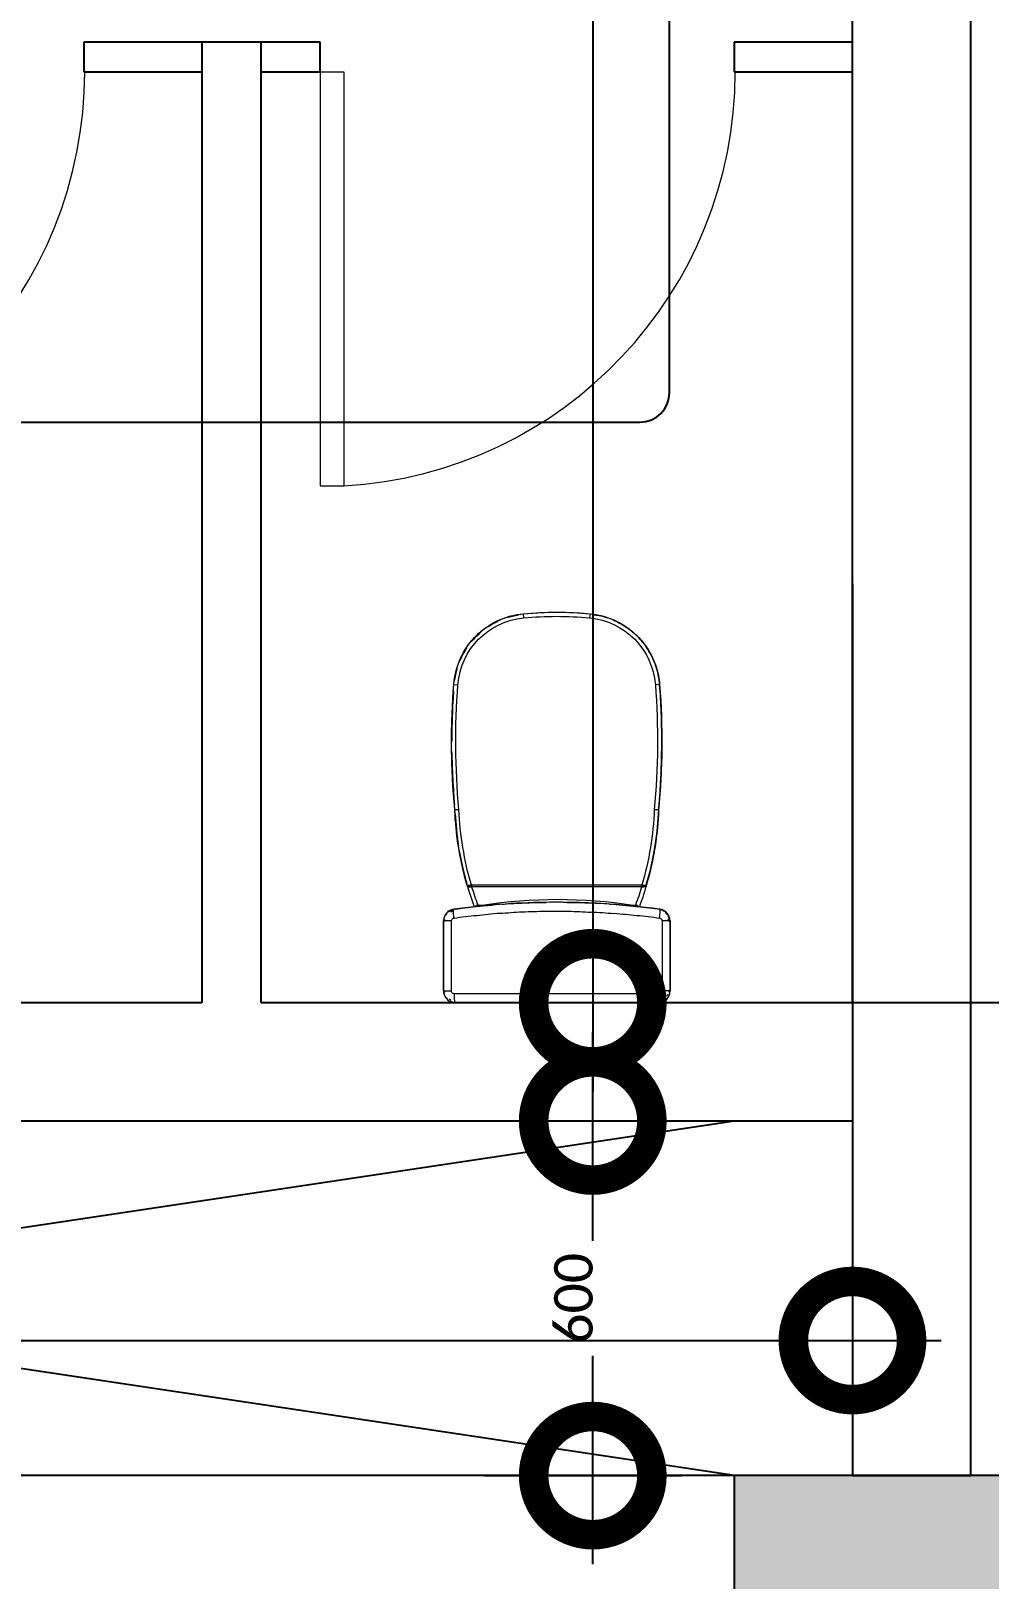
# Model space of a CAD drawing. Header units: metres. Extents: x 15.7 to 112.1, y 4.7 to 71.5.
# Drawn here: x 68.405 to 70.025, y 26.872 to 29.491 of the extents above; entities that cross this region are included whole.
import ezdxf

# ---------------------------------------------------------------- set-up
doc = ezdxf.new("R2010")
doc.units = ezdxf.units.M
doc.layers.get('0').update_dxf_attribs({"color": 3})
doc.layers.add('00', color=252, linetype='Continuous')
for name, color, linetype, lineweight in [('A-DIM', 7, 'Continuous', 5), ('A-DOOR', 5, 'Continuous', 5), ('G-IMPT', 1, 'Continuous', 5)]:
    doc.layers.add(name, color=color, linetype=linetype, lineweight=lineweight)
doc.styles.add('Calibri', font='calibri.ttf', dxfattribs={"height": 0.212639})
doc.dimstyles.new('ECG_Dimn-Detl-100', dxfattribs={"dimscale": 0.3048, "dimtxt": 0.25, "dimasz": 1.312336, "dimexe": 0.492126, "dimexo": 0.0625, "dimgap": 0, "dimtad": 1, "dimdec": 0, "dimlfac": 1000, "dimzin": 0, "dimdsep": 46, "dimtxsty": 'Calibri', "dimblk1": 'DOTSMALL', "dimblk2": 'DOTSMALL', "dimsah": 1, "dimcen": 0.09, "dimdle": 0.492126, "dimazin": 0, "dimtfac": 1, "dimtdec": 4, "dimtix": 1, "dimtmove": 0, "dimatfit": 3, "dimfxl": 0.492126, "dimfxlon": 1, "dimtvp": 1, "dimtolj": 1, "dimtzin": 0, "dimarcsym": 2})

# ---------------------------------------------------------------- blocks, each defined once
blk = doc.blocks.new('Single-Flush-Partition - 700 _ 2200-2763525-GROUND FLOOR PLAN')
at = {"layer": 'A-DOOR'}
for p, q in [((0.31, 0.025), (0.31, 0.7256)), ((0.35, 0.7256), (0.31, 0.7256)), ((0.35, 0.025), (0.35, 0.7256)), ((0.35, 0.025), (0.31, 0.025))]:
    blk.add_line(p, q, dxfattribs=at)
blk.add_arc((0.35, 0.025), 0.7017, 93.2679, 180, dxfattribs=at)
blk = doc.blocks.new('ECG_Commercial_Toilet_Maid_driver-P Trap_01 - 211109_092700_dwg_dwg_211109-V21-GROUND FLOOR PLAN')
at = {"layer": 'G-IMPT'}
for p, q in [((-0.4183, 0.1761), (-0.4389, 0.1748)), ((-0.3575, 0.1776), (-0.3669, 0.1775)), ((-0.3006, 0.1763), (-0.3323, 0.1771)), ((-0.0804, 0.1337), (-0.0784, 0.133)), ((-0.0786, 0.1331), (-0.0803, 0.1331)), ((-0.0784, -0.133), (-0.0804, -0.1337)), ((-0.0786, -0.1331), (-0.0803, -0.1331)), ((-0.4226, -0.1759), (-0.3977, -0.1769)), ((-0.3514, -0.1776), (-0.3203, -0.177)), ((-0.2674, -0.1743), (-0.2411, -0.1722))]:
    blk.add_line(p, q, dxfattribs=at)
at = {"layer": 'G-IMPT', "flags": 128}
for points in [[(-0.4998, 0.1614), (-0.5044, 0.159), (-0.5089, 0.1565), (-0.5134, 0.1538), (-0.5154, 0.1524)], [(-0.2349, 0.1719), (-0.2217, 0.171), (-0.2025, 0.1692), (-0.1833, 0.1666), (-0.1816, 0.1664)], [(-0.1723, 0.1649), (-0.1642, 0.1634), (-0.1453, 0.1595), (-0.1265, 0.1549), (-0.1172, 0.1524)], [(-0.5263, 0.1443), (-0.5299, 0.1412), (-0.5337, 0.1376), (-0.5374, 0.1339), (-0.5409, 0.1301)], [(-0.1138, 0.1514), (-0.1078, 0.1497), (-0.0894, 0.1437), (-0.0776, 0.1396)], [(-0.0803, 0.1331), (-0.0803, 0.1297), (-0.0803, 0.1263)], [(-0.5719, -0.0627), (-0.5713, -0.0668), (-0.5703, -0.0719), (-0.5691, -0.077), (-0.5676, -0.082), (-0.5664, -0.0859)], [(-0.5624, -0.0961), (-0.5622, -0.0966), (-0.5601, -0.1013), (-0.5577, -0.1059), (-0.5551, -0.1105), (-0.5524, -0.1149), (-0.5495, -0.1192), (-0.5493, -0.1195)], [(-0.0803, -0.1294), (-0.0803, -0.1312), (-0.0803, -0.1331)]]:
    blk.add_lwpolyline(points, dxfattribs=at)
at = {"layer": 'G-IMPT'}
for centre, radius, start, end in [((-0.263, -0.3639), 0.5295, 69.8168, 73.379), ((0.7318, -0.0015), 0.8221, 171.054, 188.946), ((-0.263, 0.3639), 0.5295, 286.6212, 290.1832)]:
    blk.add_arc(centre, radius, start, end, dxfattribs=at)
for points, knots in [([(-0.5134, 0.1537), (-0.5124, 0.1544), (-0.5064, 0.1581), (-0.5, 0.1613), (-0.4946, 0.1637)], [-0.3528816, -0.3528816, -0.3528816, -0.3528816, -0.3333333, -0.2354946, -0.2354946, -0.2354946, -0.2354946]), ([(-0.4808, 0.1688), (-0.4783, 0.1695), (-0.4718, 0.1713), (-0.4653, 0.1723), (-0.4613, 0.1728)], [-0.1550415, -0.1550415, -0.1550415, -0.1550415, -0.1111111, -0.0452824, -0.0452824, -0.0452824, -0.0452824]), ([(-0.4418, 0.1747), (-0.4378, 0.175), (-0.4259, 0.1758), (-0.406, 0.1767), (-0.3825, 0.1774), (-0.3662, 0.1776), (-0.3578, 0.1776), (-0.3572, 0.1776)], [-0.9464093, -0.9464093, -0.9464093, -0.9464093, -0.8888889, -0.7777778, -0.6666667, -0.5555556, -0.5477804, -0.5477804, -0.5477804, -0.5477804]), ([(-0.3385, 0.1774), (-0.3374, 0.1774), (-0.3285, 0.1773), (-0.3117, 0.1768), (-0.2881, 0.1757), (-0.2676, 0.1744), (-0.2551, 0.1734), (-0.2503, 0.173)], [-0.4598098, -0.4598098, -0.4598098, -0.4598098, -0.4444444, -0.3333333, -0.2222222, -0.1111111, -0.0437293, -0.0437293, -0.0437293, -0.0437293]), ([(-0.0798, 0.1365), (-0.0801, 0.1362), (-0.0804, 0.1356), (-0.0806, 0.1347), (-0.0805, 0.1341), (-0.0805, 0.1339)], [0.75, 0.75, 0.75, 0.75, 0.875, 0.9375, 1, 1, 1, 1]), ([(-0.078, 0.1376), (-0.0782, 0.1375), (-0.0789, 0.1373), (-0.0795, 0.1369), (-0.0798, 0.1365)], [0.5644299, 0.5644299, 0.5644299, 0.5644299, 0.625, 0.75, 0.75, 0.75, 0.75]), ([(-0.5575, 0.1063), (-0.5562, 0.1087), (-0.5543, 0.1119), (-0.5523, 0.1151), (-0.5517, 0.1159)], [-0.71214902, -0.71214902, -0.71214902, -0.71214902, -0.66666667, -0.65063088, -0.65063088, -0.65063088, -0.65063088]), ([(-0.5706, 0.0702), (-0.5702, 0.0723), (-0.5694, 0.0757), (-0.5685, 0.0791), (-0.5681, 0.0804)], [-0.92350914, -0.92350914, -0.92350914, -0.92350914, -0.88888889, -0.86576975, -0.86576975, -0.86576975, -0.86576975]), ([(-0.5676, -0.0821), (-0.5682, -0.0802), (-0.5696, -0.0755), (-0.5704, -0.0706), (-0.5709, -0.0677)], [-0.14372398, -0.14372398, -0.14372398, -0.14372398, -0.11111111, -0.06227402, -0.06227402, -0.06227402, -0.06227402]), ([(-0.5493, -0.1195), (-0.5507, -0.1175), (-0.5556, -0.1102), (-0.5596, -0.1023), (-0.5623, -0.0964)], [-0.373281, -0.373281, -0.373281, -0.373281, -0.3333333, -0.227652, -0.227652, -0.227652, -0.227652]), ([(-0.524, -0.1461), (-0.525, -0.1454), (-0.5312, -0.1403), (-0.5379, -0.1337), (-0.5432, -0.1274), (-0.5441, -0.1263)], [-0.5754732, -0.5754732, -0.5754732, -0.5754732, -0.5555556, -0.4444444, -0.4201761, -0.4201761, -0.4201761, -0.4201761]), ([(-0.4902, -0.1655), (-0.4909, -0.1652), (-0.4979, -0.1625), (-0.5072, -0.1578), (-0.5152, -0.1526), (-0.5175, -0.151)], [-0.7902983, -0.7902983, -0.7902983, -0.7902983, -0.7777778, -0.6666667, -0.6200914, -0.6200914, -0.6200914, -0.6200914]), ([(-0.2411, -0.1722), (-0.2346, -0.1719), (-0.2217, -0.1711), (-0.2025, -0.1693), (-0.1833, -0.1668), (-0.1642, -0.1635), (-0.1452, -0.1596), (-0.1264, -0.155), (-0.1078, -0.1498), (-0.0916, -0.1446), (-0.0816, -0.141), (-0.0776, -0.1396)], [0, 0, 0, 0, 0.1111111, 0.2222222, 0.3333333, 0.4444444, 0.5555556, 0.6666667, 0.7777778, 0.8888889, 0.9605895, 0.9605895, 0.9605895, 0.9605895]), ([(-0.0805, -0.1339), (-0.0805, -0.1341), (-0.0806, -0.1347), (-0.0804, -0.1356), (-0.0801, -0.1362), (-0.0798, -0.1365)], [0, 0, 0, 0, 0.0625, 0.125, 0.25, 0.25, 0.25, 0.25]), ([(-0.0798, -0.1365), (-0.0794, -0.1369), (-0.0789, -0.1373), (-0.0782, -0.1375), (-0.078, -0.1376)], [0.25, 0.25, 0.25, 0.25, 0.375, 0.4356025, 0.4356025, 0.4356025, 0.4356025])]:
    blk.add_open_spline(points, degree=3, knots=knots, dxfattribs=at)
for points in [[(-0.5413, 0.1297), (-0.5368, 0.1348), (-0.532, 0.1395), (-0.5269, 0.1438)], [(-0.0787, 0.1339), (-0.079, 0.1339), (-0.0796, 0.1339), (-0.0802, 0.1339), (-0.0805, 0.1339)], [(-0.0805, 0.1339), (-0.0804, 0.1338), (-0.0804, 0.1335), (-0.0803, 0.1332), (-0.0803, 0.1331)], [(-0.0789, 0.128), (-0.0794, 0.1282), (-0.0798, 0.1284), (-0.0803, 0.1286)], [(-0.0803, 0.1263), (-0.0799, 0.1263), (-0.0795, 0.1263), (-0.0792, 0.1262)], [(-0.0803, -0.1294), (-0.08, -0.1294), (-0.0793, -0.1293), (-0.0787, -0.1293), (-0.0784, -0.1292)], [(-0.0803, -0.1331), (-0.0803, -0.1332), (-0.0804, -0.1335), (-0.0804, -0.1338), (-0.0805, -0.1339)], [(-0.0805, -0.1339), (-0.0802, -0.1339), (-0.0796, -0.1339), (-0.079, -0.1339), (-0.0787, -0.1339)], [(-0.4531, -0.1739), (-0.4643, -0.1731), (-0.4754, -0.1707), (-0.4861, -0.167)], [(-0.2411, -0.1722), (-0.2489, -0.1729), (-0.2646, -0.1742), (-0.2881, -0.1757), (-0.3117, -0.1768), (-0.3353, -0.1775), (-0.3589, -0.1777), (-0.3825, -0.1774), (-0.406, -0.1767), (-0.4297, -0.1756), (-0.4453, -0.1745), (-0.4531, -0.1739)]]:
    blk.add_open_spline(points, degree=3, dxfattribs=at)
blk = doc.blocks.new('ECG_Commercial_Toilet_Maid_driver-P Trap_01 - 211109_092700_dwg_dwg_Deckel_unten_211101-V22-GROUND FLOOR PLAN')
at = {"layer": 'G-IMPT'}
for p, q in [((-0.127, 0.1545), (-0.1269, 0.155)), ((-0.1249, 0.1542), (-0.1269, 0.155)), ((-0.1269, -0.155), (-0.127, -0.1545)), ((-0.1269, -0.155), (-0.125, -0.1533))]:
    blk.add_line(p, q, dxfattribs=at)
at = {"layer": 'G-IMPT', "flags": 128}
for points in [[(-0.4942, 0.1639), (-0.4982, 0.1621), (-0.5028, 0.1598), (-0.5074, 0.1574), (-0.5119, 0.1547), (-0.5156, 0.1523)], [(-0.4583, 0.1734), (-0.4635, 0.1727), (-0.4686, 0.1718), (-0.4737, 0.1707), (-0.4787, 0.1694), (-0.4837, 0.1679)], [(-0.3647, 0.1773), (-0.3912, 0.1771), (-0.4413, 0.1748), (-0.4432, 0.1746)], [(-0.2547, 0.1731), (-0.291, 0.1758), (-0.3373, 0.1773)], [(-0.1829, 0.1665), (-0.19, 0.1676), (-0.2113, 0.1701), (-0.2327, 0.1717), (-0.2361, 0.1719)], [(-0.1269, 0.155), (-0.1477, 0.1601), (-0.1688, 0.1643), (-0.1727, 0.1649)], [(-0.5264, 0.1441), (-0.5286, 0.1424), (-0.5324, 0.1389), (-0.5361, 0.1352), (-0.5397, 0.1314), (-0.5416, 0.1293)], [(-0.5512, 0.1166), (-0.5523, 0.1149), (-0.5551, 0.1105), (-0.5576, 0.106), (-0.56, 0.1014), (-0.5609, 0.0994)], [(-0.567, 0.084), (-0.5676, 0.082), (-0.569, 0.077), (-0.5702, 0.072), (-0.5712, 0.0669), (-0.5716, 0.0647)], [(-0.5719, -0.0627), (-0.5713, -0.0668), (-0.5703, -0.0719), (-0.5691, -0.077), (-0.5676, -0.082), (-0.5664, -0.0859)], [(-0.5624, -0.0961), (-0.5622, -0.0966), (-0.5601, -0.1013), (-0.5577, -0.1059), (-0.5551, -0.1105), (-0.5524, -0.1149), (-0.5495, -0.1192)], [(-0.5447, -0.1255), (-0.5432, -0.1274), (-0.5398, -0.1314), (-0.5362, -0.1352), (-0.5325, -0.1388), (-0.5286, -0.1423), (-0.5247, -0.1456), (-0.5226, -0.1472)], [(-0.52, -0.1492), (-0.5163, -0.1518), (-0.5119, -0.1547), (-0.5075, -0.1573), (-0.5029, -0.1598), (-0.4982, -0.1621), (-0.4935, -0.1642), (-0.4886, -0.1661), (-0.4837, -0.1678), (-0.4788, -0.1694), (-0.4737, -0.1707), (-0.4687, -0.1718), (-0.4635, -0.1727), (-0.4584, -0.1734), (-0.4532, -0.1739), (-0.4531, -0.1739)], [(-0.2411, -0.1722), (-0.2196, -0.1708), (-0.1983, -0.1687), (-0.177, -0.1657), (-0.1559, -0.1618), (-0.135, -0.1571), (-0.1269, -0.155)], [(-0.4531, -0.1739), (-0.4031, -0.1768), (-0.353, -0.1776), (-0.3029, -0.1764), (-0.2529, -0.1732), (-0.2411, -0.1722)]]:
    blk.add_lwpolyline(points, dxfattribs=at)
at = {"layer": 'G-IMPT'}
for centre, radius, start, end in [((-0.263, -0.3639), 0.5365, 81.3483, 83.4677), ((-0.263, -0.3639), 0.5365, 75.3041, 78.0597), ((-0.1287, 0.1483), 0.007, 60.9879, 75.3041), ((-0.1287, 0.1483), 0.007, 60.9879, 75.3041), ((-0.263, 0.3639), 0.5365, 272.3428, 284.6959), ((-0.1287, -0.1483), 0.007, 284.6959, 315.0019), ((-0.1287, -0.1483), 0.007, 284.6959, 315.0019), ((-0.4432, -0.0443), 0.13, 249.5754, 265.6258), ((-0.3576, 1.0752), 1.2528, 265.6258, 275.3365)]:
    blk.add_arc(centre, radius, start, end, dxfattribs=at)
blk = doc.blocks.new('ECG_Commercial_Toilet_Maid_driver-P Trap_01 - 211109_092700_dwg_dwg_Deckel_oben_211101-2077761-GROUND FLOOR PLAN')
at = {"layer": 'G-IMPT'}
for p, q in [((-0.4531, 0.1739), (-0.4526, 0.167)), ((-0.1262, 0.1549), (-0.1264, 0.1542)), ((-0.1163, 0.1519), (-0.1162, 0.1521)), ((-0.1138, 0.1442), (-0.1108, 0.1442)), ((-0.1138, 0.1442), (-0.1138, -0.1442)), ((-0.1108, 0.1483), (-0.1127, 0.1483)), ((-0.1108, 0.1483), (-0.1108, 0.1442)), ((-0.1108, -0.1442), (-0.1108, 0.1442)), ((-0.1108, -0.1442), (-0.1108, 0.1442)), ((-0.5726, 0.0565), (-0.5657, 0.0558)), ((-0.5726, -0.0565), (-0.5657, -0.0558)), ((-0.1264, -0.1542), (-0.1262, -0.1549)), ((-0.1162, -0.1521), (-0.1163, -0.1519)), ((-0.1138, -0.1442), (-0.1108, -0.1442)), ((-0.1127, -0.1483), (-0.1108, -0.1483)), ((-0.1108, -0.1442), (-0.1108, -0.1483)), ((-0.4531, -0.1739), (-0.4526, -0.167))]:
    blk.add_line(p, q, dxfattribs=at)
at = {"layer": 'G-IMPT', "flags": 128}
for points in [[(-0.4531, 0.1739), (-0.4583, 0.1734), (-0.4635, 0.1727), (-0.4686, 0.1718), (-0.4737, 0.1707), (-0.4787, 0.1694), (-0.4837, 0.1679), (-0.4886, 0.1661), (-0.4934, 0.1642), (-0.4982, 0.1621), (-0.5028, 0.1598), (-0.5074, 0.1574), (-0.5119, 0.1547), (-0.5162, 0.1519), (-0.5205, 0.1489), (-0.5246, 0.1457), (-0.5286, 0.1424), (-0.5324, 0.1389), (-0.5361, 0.1352), (-0.5397, 0.1314), (-0.5431, 0.1275), (-0.5464, 0.1234), (-0.5494, 0.1193), (-0.5523, 0.1149), (-0.5551, 0.1105), (-0.5576, 0.106), (-0.56, 0.1014), (-0.5622, 0.0967), (-0.5642, 0.0919), (-0.566, 0.087), (-0.5676, 0.082), (-0.569, 0.077), (-0.5702, 0.072), (-0.5712, 0.0669), (-0.572, 0.0617), (-0.5726, 0.0566), (-0.5726, 0.0565)], [(-0.2411, 0.1722), (-0.291, 0.1758), (-0.3411, 0.1775), (-0.3912, 0.1771), (-0.4413, 0.1748), (-0.4531, 0.1739)], [(-0.113, 0.1512), (-0.1337, 0.1568), (-0.1546, 0.1615), (-0.1757, 0.1655), (-0.197, 0.1685), (-0.2183, 0.1707), (-0.2397, 0.1721), (-0.2411, 0.1722)], [(-0.5726, 0.0565), (-0.5744, 0.0324), (-0.5752, 0.0083), (-0.5751, -0.0158), (-0.574, -0.0399), (-0.5726, -0.0565)], [(-0.5726, -0.0565), (-0.5721, -0.0617), (-0.5713, -0.0668), (-0.5703, -0.0719), (-0.5691, -0.077), (-0.5676, -0.082), (-0.566, -0.0869), (-0.5642, -0.0918), (-0.5622, -0.0966), (-0.5601, -0.1013), (-0.5577, -0.1059), (-0.5551, -0.1105), (-0.5524, -0.1149), (-0.5495, -0.1192), (-0.5464, -0.1234), (-0.5432, -0.1274), (-0.5398, -0.1314), (-0.5362, -0.1352), (-0.5325, -0.1388), (-0.5286, -0.1423), (-0.5247, -0.1456), (-0.5205, -0.1488), (-0.5163, -0.1518), (-0.5119, -0.1547), (-0.5075, -0.1573), (-0.5029, -0.1598), (-0.4982, -0.1621), (-0.4935, -0.1642), (-0.4886, -0.1661), (-0.4837, -0.1678), (-0.4788, -0.1694), (-0.4737, -0.1707), (-0.4687, -0.1718), (-0.4635, -0.1727), (-0.4584, -0.1734), (-0.4532, -0.1739), (-0.4531, -0.1739)], [(-0.2411, -0.1722), (-0.2196, -0.1708), (-0.1983, -0.1687), (-0.177, -0.1657), (-0.1559, -0.1618), (-0.135, -0.1571), (-0.1143, -0.1516), (-0.113, -0.1512)], [(-0.4531, -0.1739), (-0.4031, -0.1768), (-0.353, -0.1776), (-0.3029, -0.1764), (-0.2529, -0.1732), (-0.2411, -0.1722)]]:
    blk.add_lwpolyline(points, dxfattribs=at)
at = {"layer": 'G-IMPT'}
for centre, radius, start, end in [((-0.4432, 0.0443), 0.13, 94.3742, 174.6261), ((-0.4432, 0.0443), 0.123, 94.3742, 174.6261), ((-0.3576, -1.0752), 1.2528, 84.6635, 94.3742), ((-0.3576, -1.0752), 1.2458, 84.6551, 94.3742), ((-0.263, -0.3639), 0.5295, 73.6374, 87.677), ((-0.263, -0.3639), 0.5365, 73.7635, 87.6572), ((-0.263, -0.3639), 0.5365, 81.0541, 87.6572), ((-0.263, -0.3639), 0.5365, 75.2338, 78.8854), ((-0.117, 0.1492), 0.003, 74.1204, 97.6492), ((-0.263, -0.3639), 0.5365, 73.7635, 74.1204), ((-0.1138, 0.1483), 0.003, 0, 73.7635), ((-0.1138, 0.1483), 0.003, 0, 73.7635), ((0.0278, 0), 0.6031, 174.6261, 185.3739), ((0.0278, 0), 0.5961, 174.6261, 185.3739), ((-0.4432, -0.0443), 0.13, 185.3739, 265.6258), ((-0.4432, -0.0443), 0.123, 185.3739, 265.6258), ((-0.263, 0.3639), 0.5295, 272.323, 286.3626), ((-0.263, 0.3639), 0.5365, 272.3428, 286.2365), ((-0.263, 0.3639), 0.5365, 281.1146, 284.7662), ((-0.117, -0.1492), 0.003, 262.3508, 285.8796), ((-0.263, 0.3639), 0.5365, 285.8796, 286.2365), ((-0.1138, -0.1483), 0.003, 286.2365, 0), ((-0.1138, -0.1483), 0.003, 286.2365, 0), ((-0.3576, 1.0752), 1.2528, 265.6258, 275.3365), ((-0.3576, 1.0752), 1.2458, 265.6258, 275.3449), ((-0.263, 0.3639), 0.5365, 272.3428, 278.9459)]:
    blk.add_arc(centre, radius, start, end, dxfattribs=at)
for points in [[(-0.2411, 0.1722), (-0.2411, 0.1721), (-0.2411, 0.1718), (-0.2412, 0.1702), (-0.2413, 0.1679), (-0.2415, 0.1661), (-0.2415, 0.1652)], [(-0.1137, 0.1454), (-0.1137, 0.145), (-0.1138, 0.1446), (-0.1138, 0.1442)], [(-0.1138, -0.1442), (-0.1138, -0.1446), (-0.1137, -0.145), (-0.1137, -0.1454)], [(-0.1137, -0.1454), (-0.1136, -0.1458), (-0.1136, -0.1462), (-0.1135, -0.1465)], [(-0.2415, -0.1652), (-0.2415, -0.1661), (-0.2413, -0.1679), (-0.2412, -0.1702), (-0.2411, -0.1718), (-0.2411, -0.1721), (-0.2411, -0.1722)]]:
    blk.add_open_spline(points, degree=3, dxfattribs=at)
for points, knots in [([(-0.1162, 0.1521), (-0.1162, 0.1521), (-0.1169, 0.1523), (-0.1202, 0.1533), (-0.1239, 0.1543), (-0.1262, 0.1549)], [-1, -1, -1, -1, -0.722222, -0.444444, 0, 0, 0, 0]), ([(-0.113, 0.1512), (-0.113, 0.1512), (-0.113, 0.1509), (-0.1132, 0.1495), (-0.1134, 0.1475), (-0.1136, 0.146), (-0.1137, 0.1454)], [0, 0, 0, 0, 0.2222222, 0.4444444, 0.7222222, 0.8888885, 0.8888885, 0.8888885, 0.8888885]), ([(-0.1108, 0.1442), (-0.1108, 0.1446), (-0.1108, 0.1456), (-0.1108, 0.147), (-0.1108, 0.148), (-0.1108, 0.1483), (-0.1108, 0.1483)], [0, 0, 0, 0, 0.222222, 0.444444, 0.722222, 1, 1, 1, 1]), ([(-0.1162, -0.1521), (-0.1162, -0.1521), (-0.1166, -0.1522), (-0.1186, -0.1528), (-0.1219, -0.1537), (-0.1248, -0.1545), (-0.1262, -0.1549)], [0, 0, 0, 0, 0.222222, 0.444444, 0.722222, 1, 1, 1, 1]), ([(-0.1135, -0.1465), (-0.1134, -0.1473), (-0.1133, -0.1488), (-0.1131, -0.1502), (-0.113, -0.151), (-0.113, -0.1512), (-0.113, -0.1512)], [0.2222222, 0.2222222, 0.2222222, 0.2222222, 0.4444444, 0.6666667, 0.8333333, 1, 1, 1, 1]), ([(-0.1108, -0.1483), (-0.1108, -0.1483), (-0.1108, -0.1481), (-0.1108, -0.1473), (-0.1108, -0.1459), (-0.1108, -0.1447), (-0.1108, -0.1442)], [0, 0, 0, 0, 0.222222, 0.444444, 0.722222, 1, 1, 1, 1])]:
    blk.add_open_spline(points, degree=3, knots=knots, dxfattribs=at)
blk = doc.blocks.new('ECG_Commercial_Toilet_Maid_driver-P Trap_01 - 211109_092700_dwg_dwg_Spühlkasten_211101-V23-GROUND FLOOR PLAN')
at = {"layer": 'G-IMPT'}
for p, q in [((-0.0606, 0.1853), (-0.059, 0.1866)), ((-0.0479, 0.1896), (-0.0479, 0.1886)), ((-0.0478, 0.1894), (-0.0478, 0.1888)), ((0.0707, 0.1915), (-0.0477, 0.1915)), ((-0.0477, 0.1915), (0.0707, 0.1915)), ((-0.0477, 0.187), (-0.0477, 0.1915)), ((-0.0477, 0.1915), (-0.0477, 0.1915)), ((-0.0477, 0.1851), (-0.0477, 0.187)), ((-0.0477, 0.1829), (-0.0477, 0.1851)), ((0.0707, 0.1915), (0.0707, 0.1915)), ((0.0707, 0.1915), (0.0707, 0.187)), ((0.0707, 0.187), (0.0707, 0.1851)), ((0.0707, 0.1851), (0.0707, 0.1829)), ((0.0824, 0.1862), (0.0836, 0.1852)), ((-0.0693, 0.1602), (-0.071, 0.1463)), ((-0.0701, 0.1525), (-0.0693, 0.1602)), ((-0.0693, 0.1603), (-0.0684, 0.1673)), ((-0.0477, 0.1806), (-0.0477, 0.1829)), ((-0.0477, 0.1781), (-0.0477, 0.1806)), ((0.0707, 0.1781), (-0.0477, 0.1781)), ((0.0707, 0.1829), (0.0707, 0.1806)), ((0.0707, 0.1806), (0.0707, 0.1781)), ((0.0757, -0.1731), (0.0757, 0.1731)), ((0.0888, 0.1785), (0.0898, 0.1755)), ((0.0902, 0.1742), (0.0905, 0.1718)), ((-0.076, 0.0922), (-0.0762, 0.0891)), ((-0.0755, 0.0994), (-0.0753, 0.1013)), ((-0.0782, 0.0535), (-0.0792, 0.0178)), ((-0.0791, 0.0212), (-0.0791, 0.0224)), ((-0.0792, -0.0178), (-0.0782, -0.0535)), ((-0.0762, -0.0891), (-0.076, -0.0923)), ((-0.071, -0.1463), (-0.0693, -0.1602)), ((-0.0693, -0.1602), (-0.0695, -0.158)), ((-0.0684, -0.1671), (-0.0686, -0.1657)), ((-0.0684, -0.1673), (-0.0684, -0.1671)), ((-0.0666, -0.1769), (-0.0673, -0.1744)), ((-0.0646, -0.1809), (-0.066, -0.1781)), ((-0.0477, -0.1781), (0.0707, -0.1781)), ((-0.0477, -0.1805), (-0.0477, -0.1781)), ((-0.0477, -0.1829), (-0.0477, -0.1805)), ((-0.0477, -0.1851), (-0.0477, -0.1829)), ((0.0707, -0.1886), (0.0707, -0.1781)), ((-0.0479, -0.19), (-0.0479, -0.188)), ((-0.0478, -0.1882), (-0.0478, -0.1902)), ((-0.0477, -0.1915), (-0.0477, -0.1851)), ((-0.0477, -0.1915), (0.0707, -0.1915)), ((0.0707, -0.1915), (-0.0477, -0.1915)), ((-0.0477, -0.1915), (-0.0477, -0.1915)), ((0.0707, -0.1915), (0.0707, -0.1886)), ((0.0707, -0.1915), (0.0707, -0.1915))]:
    blk.add_line(p, q, dxfattribs=at)
at = {"layer": 'G-IMPT', "flags": 128}
for points in [[(-0.0675, 0.1742), (-0.0669, 0.177), (-0.066, 0.1796), (-0.0646, 0.1821), (-0.063, 0.1844), (-0.061, 0.1864), (-0.0587, 0.1882), (-0.0563, 0.1896), (-0.0519, 0.191), (-0.0477, 0.1915)], [(-0.0478, 0.1902), (-0.0478, 0.1904), (-0.0478, 0.1906), (-0.0478, 0.1909), (-0.0477, 0.1911)], [(0.0707, 0.1915), (0.0735, 0.1913), (0.0763, 0.1907), (0.0789, 0.1897), (0.0814, 0.1884), (0.0837, 0.1867), (0.0857, 0.1847), (0.0874, 0.1824), (0.0888, 0.18), (0.0903, 0.1757), (0.0907, 0.1715)], [(-0.0675, -0.1742), (-0.0766, -0.0837), (-0.0793, 0.0071), (-0.0756, 0.0979), (-0.0675, 0.1742)], [(-0.0684, 0.1673), (-0.0684, 0.1671), (-0.0686, 0.1657), (-0.0688, 0.1643), (-0.069, 0.1629), (-0.0692, 0.1616), (-0.0693, 0.1602)], [(-0.0677, 0.1726), (-0.0679, 0.1713), (-0.0681, 0.1699), (-0.0683, 0.1685), (-0.0684, 0.1673)], [(-0.0671, 0.1754), (-0.0662, 0.1781), (-0.0648, 0.1806), (-0.0632, 0.1829)], [(-0.0727, 0.1302), (-0.0733, 0.1247), (-0.0747, 0.1086)], [(-0.0746, 0.1091), (-0.0744, 0.112), (-0.0735, 0.1209)], [(-0.0765, -0.0844), (-0.0767, -0.0822), (-0.0767, -0.08)], [(-0.0748, -0.1076), (-0.0733, -0.1247), (-0.0727, -0.1302)], [(-0.0686, -0.1657), (-0.0688, -0.1643), (-0.069, -0.1629), (-0.0692, -0.1616), (-0.0693, -0.1602)], [(-0.0677, -0.1726), (-0.0679, -0.1713), (-0.0681, -0.1699), (-0.0683, -0.1685), (-0.0684, -0.1673)], [(-0.0477, -0.1915), (-0.0505, -0.1913), (-0.0533, -0.1907), (-0.0559, -0.1897), (-0.0584, -0.1884), (-0.0607, -0.1867), (-0.0627, -0.1847), (-0.0644, -0.1824), (-0.0665, -0.1784), (-0.0675, -0.1742)], [(0.0907, -0.1715), (0.0905, -0.1743), (0.0899, -0.1771), (0.0889, -0.1798), (0.0876, -0.1822), (0.0859, -0.1845), (0.0839, -0.1865), (0.0817, -0.1882), (0.0792, -0.1896), (0.0749, -0.1911), (0.0707, -0.1915)], [(0.0905, -0.1728), (0.0899, -0.1756), (0.0889, -0.1782)], [(-0.0587, -0.1868), (-0.0609, -0.1852), (-0.0623, -0.1838)], [(-0.0479, -0.19), (-0.0507, -0.1898), (-0.0535, -0.1892), (-0.0561, -0.1882)], [(-0.0478, -0.1902), (-0.0478, -0.1904), (-0.0478, -0.1906), (-0.0478, -0.1909), (-0.0477, -0.1911)]]:
    blk.add_lwpolyline(points, dxfattribs=at)
at = {"layer": 'G-IMPT'}
for centre, major_axis, ratio, start_param, end_param in [((0.0757, 0.1715), (0.015, 0), 0.104518, 0.698132, 1.570796), ((0.0757, 0.1715), (-0.015, 0), 0.104518, 3.141593, 3.839719), ((0.0757, -0.1715), (0.015, 0), 0.101852, 4.712389, 4.886922), ((0.0757, -0.1715), (-0.015, 0), 0.101852, 1.745329, 3.141593)]:
    blk.add_ellipse(centre, major_axis=major_axis, ratio=ratio, start_param=start_param, end_param=end_param, dxfattribs=at)
for points, knots in [([(-0.0675, 0.1742), (-0.0671, 0.1768), (-0.0654, 0.1819), (-0.0603, 0.1876), (-0.0541, 0.1908), (-0.0498, 0.1915), (-0.0477, 0.1915)], [-1, -1, -1, -1, -0.722222, -0.444444, -0.222222, 0, 0, 0, 0]), ([(0.0707, 0.1915), (0.0742, 0.1915), (0.08, 0.1899), (0.0863, 0.1846), (0.0893, 0.1795), (0.0905, 0.175), (0.0907, 0.1727), (0.0907, 0.1715)], [-1, -1, -1, -1, -0.666667, -0.444444, -0.222222, -0.111111, 0, 0, 0, 0]), ([(-0.0757, -0.0961), (-0.0786, -0.0577), (-0.0813, 0.0328), (-0.0745, 0.1231), (-0.0675, 0.1742)], [-0.7749168, -0.7749168, -0.7749168, -0.7749168, -0.4444444, 0, 0, 0, 0]), ([(-0.0639, 0.1747), (-0.0645, 0.1747), (-0.0655, 0.1747), (-0.0666, 0.1746), (-0.0673, 0.1744), (-0.0675, 0.1743), (-0.0675, 0.1742)], [0.5555556, 0.5555556, 0.5555556, 0.5555556, 0.6666667, 0.7777778, 0.8888889, 0.9998878, 0.9998878, 0.9998878, 0.9998878]), ([(-0.0674, 0.1743), (-0.0673, 0.1749), (-0.0669, 0.1765), (-0.0657, 0.1797), (-0.0641, 0.1819), (-0.0629, 0.1833)], [0.0512305, 0.0512305, 0.0512305, 0.0512305, 0.1111111, 0.2222222, 0.4038066, 0.4038066, 0.4038066, 0.4038066]), ([(-0.0628, 0.1833), (-0.0637, 0.1823), (-0.0657, 0.1796), (-0.0668, 0.1764), (-0.0673, 0.1743)], [0.5863221, 0.5863221, 0.5863221, 0.5863221, 0.7222222, 0.9391237, 0.9391237, 0.9391237, 0.9391237]), ([(-0.0651, 0.1752), (-0.0648, 0.1761), (-0.0643, 0.1775), (-0.0636, 0.1787), (-0.0633, 0.1792)], [0.1111111, 0.1111111, 0.1111111, 0.1111111, 0.2222222, 0.2811373, 0.2811373, 0.2811373, 0.2811373]), ([(-0.0477, 0.1781), (-0.0483, 0.1781), (-0.0497, 0.1778), (-0.0513, 0.1767), (-0.0523, 0.1753), (-0.0526, 0.1743), (-0.0526, 0.1738)], [-1, -1, -1, -1, -0.722222, -0.444444, -0.222222, 0, 0, 0, 0]), ([(0.0757, 0.1731), (0.0757, 0.1738), (0.0754, 0.1753), (0.0741, 0.1769), (0.0725, 0.1779), (0.0713, 0.1781), (0.0707, 0.1781)], [-1, -1, -1, -1, -0.722222, -0.444444, -0.222222, 0, 0, 0, 0]), ([(0.088, 0.1802), (0.0883, 0.1797), (0.0897, 0.177), (0.0903, 0.1741), (0.0906, 0.1717)], [0.6666667, 0.6666667, 0.6666667, 0.6666667, 0.7222222, 0.9538225, 0.9538225, 0.9538225, 0.9538225]), ([(0.09, 0.1753), (0.0898, 0.1758), (0.0894, 0.1772), (0.0888, 0.1785), (0.0884, 0.1793)], [0.1726862, 0.1726862, 0.1726862, 0.1726862, 0.2222222, 0.3099855, 0.3099855, 0.3099855, 0.3099855]), ([(0.0906, 0.1717), (0.0906, 0.1723), (0.0904, 0.1733), (0.0902, 0.1744), (0.0901, 0.1748)], [0.0548654, 0.0548654, 0.0548654, 0.0548654, 0.1111111, 0.1553711, 0.1553711, 0.1553711, 0.1553711]), ([(-0.0477, -0.1915), (-0.0509, -0.1915), (-0.0562, -0.1902), (-0.0622, -0.1857), (-0.0653, -0.1813), (-0.0669, -0.1774), (-0.0674, -0.1753), (-0.0675, -0.1742)], [-1, -1, -1, -1, -0.666667, -0.444444, -0.222222, -0.111111, 0, 0, 0, 0]), ([(-0.0577, -0.1743), (-0.0585, -0.1744), (-0.06, -0.1745), (-0.0622, -0.1747), (-0.064, -0.1747), (-0.0655, -0.1747), (-0.0666, -0.1746), (-0.0673, -0.1745), (-0.0675, -0.1743), (-0.0675, -0.1742)], [0.2222222, 0.2222222, 0.2222222, 0.2222222, 0.3333333, 0.4444444, 0.5555556, 0.6666667, 0.7777778, 0.8888889, 0.9998876, 0.9998876, 0.9998876, 0.9998876]), ([(-0.0674, -0.1744), (-0.0673, -0.1748), (-0.067, -0.1759), (-0.0667, -0.1769), (-0.0665, -0.1774)], [0.0614445, 0.0614445, 0.0614445, 0.0614445, 0.1111111, 0.1711353, 0.1711353, 0.1711353, 0.1711353]), ([(-0.0642, -0.1817), (-0.0645, -0.1813), (-0.066, -0.179), (-0.0668, -0.1764), (-0.0673, -0.1743)], [0.6666667, 0.6666667, 0.6666667, 0.6666667, 0.7222222, 0.9481729, 0.9481729, 0.9481729, 0.9481729]), ([(-0.0526, -0.1737), (-0.0525, -0.1744), (-0.0521, -0.1757), (-0.0508, -0.1771), (-0.0493, -0.1779), (-0.0482, -0.1781), (-0.0477, -0.1781)], [-1, -1, -1, -1, -0.722222, -0.444444, -0.222222, 0, 0, 0, 0]), ([(0.0907, -0.1715), (0.0907, -0.1744), (0.0894, -0.1802), (0.0843, -0.1868), (0.0777, -0.1907), (0.073, -0.1915), (0.0707, -0.1915)], [-1, -1, -1, -1, -0.722222, -0.444444, -0.222222, 0, 0, 0, 0]), ([(0.0707, -0.1781), (0.0714, -0.1781), (0.0729, -0.1778), (0.0746, -0.1765), (0.0755, -0.1748), (0.0757, -0.1736), (0.0757, -0.1731)], [-1, -1, -1, -1, -0.722222, -0.444444, -0.222222, 0, 0, 0, 0]), ([(0.0907, -0.1717), (0.0906, -0.1724), (0.0904, -0.1742), (0.0896, -0.1771), (0.0886, -0.1792), (0.088, -0.1802)], [0.0467052, 0.0467052, 0.0467052, 0.0467052, 0.1111111, 0.2222222, 0.3333333, 0.3333333, 0.3333333, 0.3333333]), ([(0.0884, -0.1793), (0.0886, -0.179), (0.0892, -0.1777), (0.0895, -0.1764), (0.0897, -0.1753)], [0.6917979, 0.6917979, 0.6917979, 0.6917979, 0.7222222, 0.8264398, 0.8264398, 0.8264398, 0.8264398]), ([(-0.0478, -0.1902), (-0.05, -0.1902), (-0.053, -0.1897), (-0.0559, -0.1886), (-0.0567, -0.1882)], [0, 0, 0, 0, 0.2222222, 0.3188139, 0.3188139, 0.3188139, 0.3188139])]:
    blk.add_open_spline(points, degree=3, knots=knots, dxfattribs=at)
for points in [[(-0.0598, 0.1863), (-0.0591, 0.1868), (-0.0585, 0.1872), (-0.0578, 0.1876)], [(-0.0581, 0.1872), (-0.0587, 0.1868), (-0.0592, 0.1864), (-0.0598, 0.186)], [(-0.0502, 0.1901), (-0.0494, 0.1902), (-0.0486, 0.1902), (-0.0478, 0.1902)], [(0.0707, 0.1902), (0.0714, 0.1902), (0.0722, 0.1902), (0.0729, 0.1901)], [(0.0836, 0.1853), (0.0831, 0.1856), (0.0827, 0.186), (0.0823, 0.1863)], [(-0.0693, 0.1603), (-0.0693, 0.1602), (-0.0693, 0.1602), (-0.0693, 0.1602)], [(-0.0634, 0.1793), (-0.0641, 0.1781), (-0.0645, 0.1768), (-0.0649, 0.1754)], [(-0.0621, 0.1747), (-0.0628, 0.1747), (-0.0634, 0.1747), (-0.0639, 0.1747)], [(-0.06, 0.1745), (-0.0608, 0.1746), (-0.0615, 0.1746), (-0.0621, 0.1747)], [(-0.0577, 0.1743), (-0.0585, 0.1744), (-0.0593, 0.1745), (-0.06, 0.1745)], [(-0.0552, 0.1741), (-0.056, 0.1742), (-0.0569, 0.1743), (-0.0577, 0.1743)], [(-0.0526, 0.1738), (-0.0544, 0.161), (-0.0559, 0.1482), (-0.0572, 0.1354)], [(-0.0526, 0.1738), (-0.0535, 0.1739), (-0.0544, 0.174), (-0.0552, 0.1741)], [(0.0863, 0.1792), (0.0858, 0.1801), (0.0852, 0.181), (0.0845, 0.1818)], [(0.0845, 0.1815), (0.0852, 0.1807), (0.0858, 0.1799), (0.0864, 0.179)], [(-0.0572, 0.1354), (-0.0586, 0.1226), (-0.0599, 0.1097), (-0.0611, 0.0968)], [(-0.0607, 0.0969), (-0.0616, 0.084), (-0.0626, 0.0711), (-0.0633, 0.0582)], [(-0.063, 0.0582), (-0.0636, 0.0453), (-0.0641, 0.0323), (-0.0644, 0.0194)], [(-0.0641, 0.0194), (-0.0643, 0.0065), (-0.0645, -0.0065), (-0.0641, -0.0194)], [(-0.0641, -0.0194), (-0.064, -0.0323), (-0.0633, -0.0452), (-0.0624, -0.058)], [(-0.063, -0.0581), (-0.0624, -0.0711), (-0.0614, -0.0839), (-0.0602, -0.0967)], [(-0.0723, -0.1346), (-0.0736, -0.1219), (-0.0747, -0.1091), (-0.0757, -0.0962)], [(-0.0675, -0.1742), (-0.071, -0.1487), (-0.0737, -0.1229), (-0.0756, -0.0971)], [(-0.0607, -0.0968), (-0.0597, -0.1097), (-0.0584, -0.1225), (-0.0569, -0.1353)], [(-0.0572, -0.1354), (-0.0559, -0.1482), (-0.0544, -0.161), (-0.0526, -0.1737)], [(-0.0693, -0.1602), (-0.0693, -0.1602), (-0.0693, -0.1602), (-0.0693, -0.1603)], [(-0.0659, -0.1787), (-0.0654, -0.1797), (-0.0648, -0.1806), (-0.0642, -0.1814)], [(-0.0552, -0.1741), (-0.056, -0.1742), (-0.0569, -0.1742), (-0.0577, -0.1743)], [(-0.0526, -0.1737), (-0.0535, -0.1738), (-0.0543, -0.174), (-0.0552, -0.1741)], [(0.0901, -0.1748), (0.0904, -0.1738), (0.0905, -0.1728), (0.0906, -0.1717)], [(-0.0598, -0.1863), (-0.0606, -0.1856), (-0.0615, -0.185), (-0.0623, -0.1842)], [(-0.0622, -0.1839), (-0.0611, -0.185), (-0.0599, -0.1862), (-0.0586, -0.187)], [(-0.0566, -0.188), (-0.0539, -0.1893), (-0.0509, -0.19), (-0.0479, -0.19)], [(-0.0502, -0.1881), (-0.0494, -0.1882), (-0.0486, -0.1882), (-0.0478, -0.1882)], [(-0.0479, -0.188), (-0.0485, -0.188), (-0.0491, -0.188), (-0.0497, -0.1879)], [(0.0728, -0.1901), (0.0721, -0.1902), (0.0714, -0.1902), (0.0707, -0.1902)], [(0.0769, -0.1871), (0.0778, -0.1868), (0.0788, -0.1863), (0.0797, -0.1858)]]:
    blk.add_open_spline(points, degree=3, dxfattribs=at)
blk = doc.blocks.new('ECG_Commercial_Toilet_Maid_driver-P Trap_01 - 211109_092700_dwg_dwg_Spülkastenstopfen-2077764-GROUND FLOOR PLAN')
at = {"layer": 'G-IMPT', "flags": 128}
for points in [[(0.0189, 0), (0.0188, 0.0008), (0.0188, 0.0015), (0.0187, 0.0023), (0.0186, 0.003), (0.0185, 0.0037), (0.0183, 0.0045), (0.0181, 0.0052), (0.0179, 0.0059), (0.0176, 0.0066), (0.0174, 0.0073), (0.0171, 0.008), (0.0167, 0.0087), (0.0164, 0.0094), (0.016, 0.01), (0.0156, 0.0106), (0.0151, 0.0113), (0.0147, 0.0119), (0.0142, 0.0124), (0.0137, 0.013), (0.0131, 0.0135), (0.0126, 0.014), (0.012, 0.0145), (0.0114, 0.015), (0.0108, 0.0154), (0.0102, 0.0159), (0.0095, 0.0163), (0.0089, 0.0166), (0.0082, 0.017), (0.0075, 0.0173), (0.0068, 0.0176), (0.0061, 0.0178), (0.0054, 0.0181), (0.0047, 0.0183), (0.0039, 0.0184), (0.0032, 0.0186), (0.0025, 0.0187), (0.0017, 0.0188), (0.001, 0.0188), (0.0002, 0.0189), (-0.0006, 0.0188), (-0.0013, 0.0188), (-0.0021, 0.0187), (-0.0028, 0.0186), (-0.0035, 0.0185), (-0.0043, 0.0184), (-0.005, 0.0182), (-0.0057, 0.018), (-0.0065, 0.0177), (-0.0072, 0.0174), (-0.0078, 0.0171), (-0.0085, 0.0168), (-0.0092, 0.0165), (-0.0098, 0.0161), (-0.0105, 0.0157), (-0.0111, 0.0152), (-0.0117, 0.0148), (-0.0123, 0.0143), (-0.0128, 0.0138), (-0.0134, 0.0133), (-0.0139, 0.0127), (-0.0144, 0.0122), (-0.0149, 0.0116), (-0.0153, 0.011), (-0.0158, 0.0104), (-0.0162, 0.0097), (-0.0165, 0.0091), (-0.0169, 0.0084), (-0.0172, 0.0077), (-0.0175, 0.007), (-0.0178, 0.0063), (-0.018, 0.0056), (-0.0182, 0.0049), (-0.0184, 0.0041), (-0.0185, 0.0034), (-0.0187, 0.0027), (-0.0188, 0.0019), (-0.0188, 0.0012), (-0.0189, 0.0004), (-0.0189, 0)], [(-0.0189, 0), (-0.0188, -0.0008), (-0.0188, -0.0015), (-0.0187, -0.0023), (-0.0186, -0.003), (-0.0185, -0.0037), (-0.0183, -0.0045), (-0.0181, -0.0052), (-0.0179, -0.0059), (-0.0176, -0.0066), (-0.0174, -0.0073), (-0.0171, -0.008), (-0.0167, -0.0087), (-0.0164, -0.0094), (-0.016, -0.01), (-0.0156, -0.0106), (-0.0151, -0.0113), (-0.0147, -0.0119), (-0.0142, -0.0124), (-0.0137, -0.013), (-0.0131, -0.0135), (-0.0126, -0.014), (-0.012, -0.0145), (-0.0114, -0.015), (-0.0108, -0.0154), (-0.0102, -0.0159), (-0.0095, -0.0163), (-0.0089, -0.0166), (-0.0082, -0.017), (-0.0075, -0.0173), (-0.0068, -0.0176), (-0.0061, -0.0178), (-0.0054, -0.0181), (-0.0047, -0.0183), (-0.0039, -0.0184), (-0.0032, -0.0186), (-0.0025, -0.0187), (-0.0017, -0.0188), (-0.001, -0.0188), (-0.0002, -0.0189), (0.0006, -0.0188), (0.0013, -0.0188), (0.0021, -0.0187), (0.0028, -0.0186), (0.0035, -0.0185), (0.0043, -0.0184), (0.005, -0.0182), (0.0057, -0.018), (0.0065, -0.0177), (0.0072, -0.0174), (0.0078, -0.0171), (0.0085, -0.0168), (0.0092, -0.0165), (0.0098, -0.0161), (0.0105, -0.0157), (0.0111, -0.0152), (0.0117, -0.0148), (0.0123, -0.0143), (0.0128, -0.0138), (0.0134, -0.0133), (0.0139, -0.0127), (0.0144, -0.0122), (0.0149, -0.0116), (0.0153, -0.011), (0.0158, -0.0104), (0.0162, -0.0097), (0.0165, -0.0091), (0.0169, -0.0084), (0.0172, -0.0077), (0.0175, -0.007), (0.0178, -0.0063), (0.018, -0.0056), (0.0182, -0.0049), (0.0184, -0.0041), (0.0185, -0.0034), (0.0187, -0.0027), (0.0188, -0.0019), (0.0188, -0.0012), (0.0189, -0.0004), (0.0189, 0)]]:
    blk.add_lwpolyline(points, dxfattribs=at)
at = {"layer": 'G-IMPT'}
for radius, start, end in [(0.0186, 360, 180), (0.0186, 180, 0), (0.0179, 171.0018, 180), (0.0179, 180, 188.9982), (0.0144, 360, 180), (0.0144, 180, 0), (0.0137, 0, 180), (0.0137, 180, 0), (0.0179, 360, 8.9982), (0.0179, 351.0018, 360)]:
    blk.add_arc((0, 0), radius, start, end, dxfattribs=at)
blk = doc.blocks.new('ECG_Commercial_Toilet_Maid_driver-P Trap_01 - 211109_092700_dwg_dwg-V24-GROUND FLOOR PLAN')
for name, p in [('ECG_Commercial_Toilet_Maid_driver-P Trap_01 - 211109_092700_dwg_dwg_Spühlkasten_211101-V23-GROUND FLOOR PLAN', (0.3581, 0)), ('ECG_Commercial_Toilet_Maid_driver-P Trap_01 - 211109_092700_dwg_dwg_Deckel_oben_211101-2077761-GROUND FLOOR PLAN', (0.3633, 0.0003)), ('ECG_Commercial_Toilet_Maid_driver-P Trap_01 - 211109_092700_dwg_dwg_211109-V21-GROUND FLOOR PLAN', (0.3641, 0)), ('ECG_Commercial_Toilet_Maid_driver-P Trap_01 - 211109_092700_dwg_dwg_Deckel_unten_211101-V22-GROUND FLOOR PLAN', (0.3641, 0)), ('ECG_Commercial_Toilet_Maid_driver-P Trap_01 - 211109_092700_dwg_dwg_Spülkastenstopfen-2077764-GROUND FLOOR PLAN', (0.3634, 0))]:
    blk.add_blockref(name, p)
blk = doc.blocks.new('ECG_Commercial_Toilet_Maid_driver-P Trap_01 - ECG_Commercial_Toilet_Maid_driver-P Trap_01-V25-GROUND FLOOR PLAN')
at = {"extrusion": (0, 0, -1), "zscale": -1, "rotation": 180}
blk.add_blockref('ECG_Commercial_Toilet_Maid_driver-P Trap_01 - 211109_092700_dwg_dwg-V24-GROUND FLOOR PLAN', (0.0245, 0), dxfattribs=at)
blk = doc.blocks.new('_DotSmall')
at = {"color": 0, "linetype": 'ByBlock', "const_width": 0.5}
blk.add_lwpolyline([(-0.0625, 0, 1), (0.0625, 0, 1)], format="xyb", close=True, dxfattribs=at)

msp = doc.modelspace()

# ---------------------------------------------------------------- hatches: boundary and pattern name
at = {"layer": '00'}
msp.add_hatch(color=256, dxfattribs=at).paths.add_polyline_path([(71.0292, 26.6473), (71.4439, 26.6473), (71.4439, 27.0473), (69.5939, 27.0473), (69.5939, 26.6473)], flags=0)

# ---------------------------------------------------------------- linework, layer by layer
msp.add_lwpolyline([(62.1396, 28.8295), (69.4345, 28.8295, 0.414208), (69.4845, 28.8795), (69.4847, 37.1152)], format="xyb")
for p, q in [((69.7939, 27.8473), (69.7939, 32.6973)), ((69.9939, 27.0473), (69.9939, 32.6973)), ((68.6939, 29.4723), (68.4939, 29.4723)), ((68.4939, 29.4723), (68.4939, 29.4223)), ((68.6939, 29.4723), (68.6939, 27.8473)), ((68.7939, 29.4723), (68.6939, 29.4723)), ((68.7939, 27.8473), (68.7939, 29.4723)), ((68.8939, 29.4723), (68.7939, 29.4723)), ((68.8939, 29.4223), (68.8939, 29.4723)), ((69.7939, 29.4723), (69.5939, 29.4723)), ((69.5939, 29.4723), (69.5939, 29.4223)), ((68.4939, 29.4223), (68.6939, 29.4223)), ((68.7939, 29.4223), (68.8939, 29.4223)), ((69.5939, 29.4223), (69.7939, 29.4223)), ((68.6939, 27.8473), (67.6939, 27.8473)), ((69.7939, 27.8473), (68.7939, 27.8473)), ((65.5939, 27.0473), (69.5939, 27.6473)), ((69.5939, 27.0473), (65.5939, 27.6473)), ((66.3834, 27.6473), (69.7939, 27.6473)), ((69.7939, 27.6473), (69.7939, 27.0473)), ((69.5939, 27.0473), (65.6439, 27.0473)), ((71.4439, 27.0473), (69.5939, 27.0473)), ((69.5939, 27.0473), (69.5939, 26.8473)), ((69.7939, 27.0473), (69.9939, 27.0473))]:
    msp.add_line(p, q, dxfattribs=at)

# ---------------------------------------------------------------- block references
for name, p, rotation in [('Single-Flush-Partition - 700 _ 2200-2763525-GROUND FLOOR PLAN', (68.1439, 29.4473), 180), ('Single-Flush-Partition - 700 _ 2200-2763525-GROUND FLOOR PLAN', (69.2439, 29.4473), 180), ('ECG_Commercial_Toilet_Maid_driver-P Trap_01 - ECG_Commercial_Toilet_Maid_driver-P Trap_01-V25-GROUND FLOOR PLAN', (69.2939, 28.2716), 269.9999999999998)]:
    msp.add_blockref(name, p, dxfattribs=dict(at, rotation=rotation))

# ---------------------------------------------------------------- dimensions: what is measured, and where the dimension line sits
at = {"layer": 'A-DIM'}
for base, p1, p2, override in [((69.3547, 27.8473), (69.2047, 32.8973), (69.5047, 27.8473), {"dimpost": '<>', "dimfxl": 5.058903}), ((69.3547, 27.6473), (69.2047, 27.0473), (69.2047, 27.6473), {"dimpost": '<>', "dimfxl": 0.6})]:
    msp.add_linear_dim(base=base, p1=p1, p2=p2, angle=90, dimstyle='ECG_Dimn-Detl-100', override=override, dxfattribs=at).render()
msp.add_linear_dim(base=(69.7939, 27.2758), p1=(65.5939, 27.4258), p2=(69.7939, 27.4258), dimstyle='ECG_Dimn-Detl-100', override={"dimpost": '<>', "dimfxl": 4.2}, dxfattribs=at).render()

doc.saveas('drawing.dxf')
